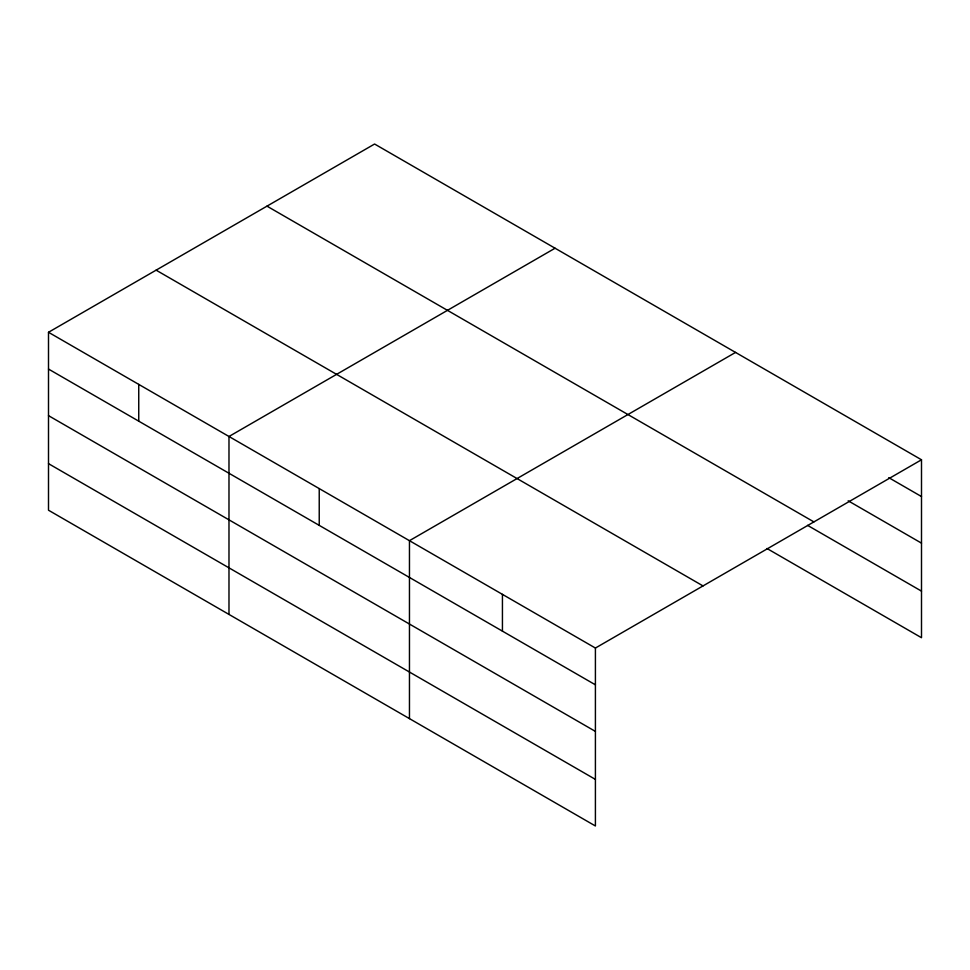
<?xml version="1.0" encoding="UTF-8"?>
<svg xmlns="http://www.w3.org/2000/svg" width="970" height="970" viewBox="0 0 970 970"><rect width="100%" height="100%" fill="white"/><g stroke="black" fill="none" stroke-linecap="round" stroke-linejoin="round"><path stroke-width="1.45" d="M595.41 731.404L595.41 648.045L48.5 332.286L48.5 510.22L595.41 825.979L595.41 731.404L48.5 415.645M766.979 548.499L921.5 637.714L921.5 459.78L374.59 144.021L48.5 332.286M555.07 248.223L228.981 436.488L228.981 614.422M735.551 352.413L409.461 540.678L409.461 718.624M595.41 648.045L921.5 459.78M888.762 477.652L921.5 496.555M848.168 500.799L921.5 543.139M266.98 206.149L813.891 521.896M807.573 525.364L921.5 591.13M156.109 270.157L703.02 585.916M48.5 369.061L595.41 684.82M48.5 463.648L595.41 779.395M502.436 594.355L502.436 631.143M319.227 488.577L319.227 525.364M138.746 384.387L138.746 421.162"/></g></svg>
